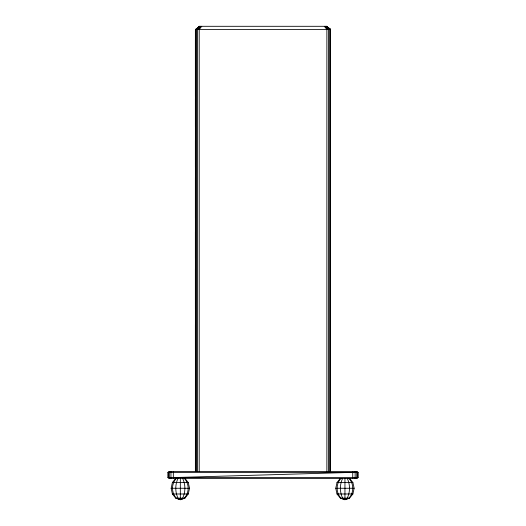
<?xml version="1.0" encoding="UTF-8"?>
<svg xmlns="http://www.w3.org/2000/svg" width="526" height="526" viewBox="0 0 526 526"><rect width="100%" height="100%" fill="white"/><g stroke="black" fill="none" stroke-linecap="round" stroke-linejoin="round"><path stroke-width="0.79" d="M195.376 471.618L195.376 30.633L195.711 29.423L199.538 26.3L326.534 26.3L330.591 29.423L330.591 471.23M195.711 471.23L195.711 29.423L199.663 26.3L198.591 27.385M197.572 471.23L197.572 29.423L199.9 26.3L195.711 29.423L330.591 29.423L326.409 26.3L330.361 29.423L330.361 471.23M199.203 471.23L199.203 29.423L200.537 26.3L198.769 27.641M329.664 471.23L329.664 29.423L326.173 26.3L330.361 29.423L326.534 26.3L329.138 28.904M173.337 471.46L173.337 478.502M352.736 478.502L352.736 471.46M184.922 478.364L188.275 482.552L189.505 488.266L188.275 493.986L184.922 498.168L180.333 499.7L175.743 498.168L172.383 493.986L171.154 488.266L172.383 482.552L175.743 478.364M349.534 478.364L352.893 482.552L354.123 488.266L352.893 493.986L349.534 498.168L344.944 499.7L340.361 498.168L337.002 493.986L335.772 488.266L337.002 482.552L340.361 478.364M178.038 478.364C175.026 484.485 175.026 492.053 178.038 498.168L180.333 499.7L184.304 498.168C189.432 492.836 189.432 483.696 184.304 478.364M342.65 478.364C339.638 484.485 339.638 492.053 342.65 498.168L344.944 499.7L348.922 498.168C354.044 492.836 354.044 483.696 348.922 478.364M171.397 471.46L170.95 472.387L170.95 477.569L171.397 478.502M354.675 478.502L355.122 477.569L355.122 472.387L354.675 471.46M176.361 478.364C171.233 483.696 171.233 492.836 176.361 498.168L180.333 499.7L182.627 498.168C185.639 492.053 185.639 484.485 182.627 478.364M340.973 478.364C335.844 483.696 335.844 492.836 340.973 498.168L344.944 499.7L347.239 498.168C350.25 492.053 350.25 484.485 347.239 478.364M199.203 29.423L201.78 26.3M197.572 29.423L200.537 26.3M198.499 27.385L199.538 26.3L196.408 29.423L196.408 471.23M170.266 471.46L169.313 472.387L169.313 477.569L170.266 478.502M355.806 478.502L356.76 477.569L356.76 472.387L355.806 471.46M196.408 29.423L199.9 26.3M169.576 471.46L168.327 472.387L168.327 477.569L169.576 478.502M356.483 478.502L357.746 477.569L357.746 472.387L356.483 471.46M167.925 472.387L169.24 471.46L356.76 471.46L358.075 472.387L358.075 477.569L356.76 478.502L169.24 478.502L167.925 477.569L167.925 472.387L358.075 472.387M173.245 477.569L352.828 472.387M167.925 477.569L358.075 477.569M172.383 482.552L188.275 482.552M337.002 482.552L352.893 482.552M171.154 488.266L189.505 488.266M335.772 488.266L354.123 488.266M172.383 493.986L188.275 493.986M337.002 493.986L352.893 493.986M175.743 498.168L184.922 498.168M340.361 498.168L349.534 498.168M328.5 471.23L328.5 29.423L324.292 26.3L326.87 29.423L326.87 471.23M329.664 29.423L325.535 26.3L328.5 29.423M344.944 478.364L344.944 499.7M195.376 39.805L195.376 96.278M195.376 98.941L195.376 126.746M195.376 140.758L195.376 167.097M195.376 177.617L195.376 217.968M195.376 231.979L195.376 258.312M195.376 268.839L195.376 309.183M195.376 324.621L195.376 349.534M180.333 478.364L180.333 499.7"/></g></svg>
